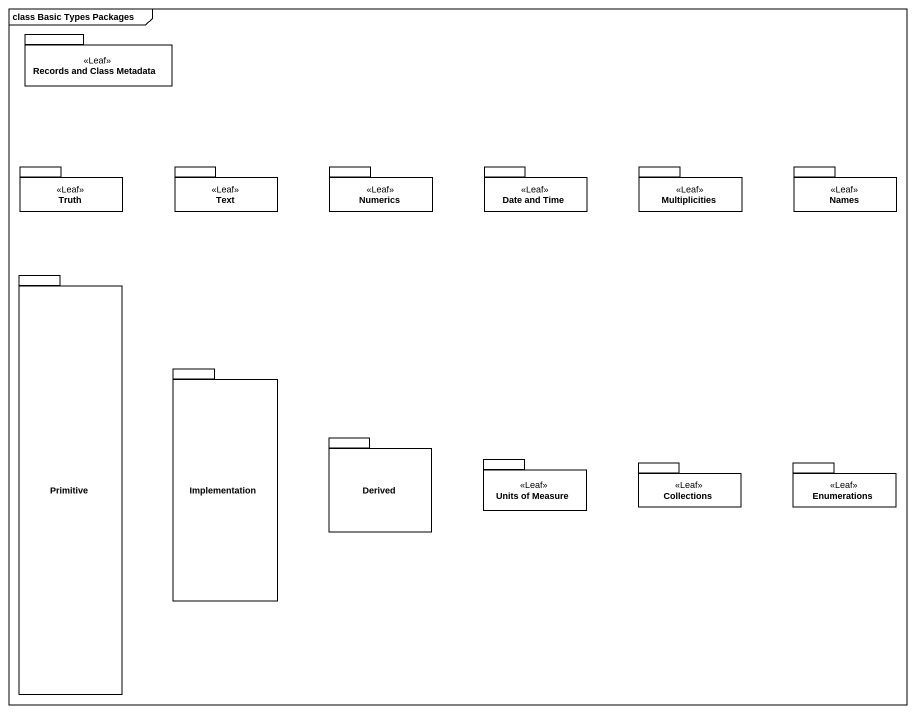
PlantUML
@startuml
mainframe class Basic Types Packages
package "Records and Class Metadata" as Records_and_Class_Metadata <<Leaf>> {
}
package Truth <<Leaf>> {
}
package Text <<Leaf>> {
}
package Numerics <<Leaf>> {
}
package "Date and Time" as Date_and_Time <<Leaf>> {
}
package Multiplicities <<Leaf>> {
}
package Names <<Leaf>> {
}
package Primitive {
}
package Implementation {
}
package Derived {
}
package "Units of Measure" as Units_of_Measure <<Leaf>> {
}
package "Collections" as Collections_ <<Leaf>> {
}
package Enumerations <<Leaf>> {
}
@enduml
